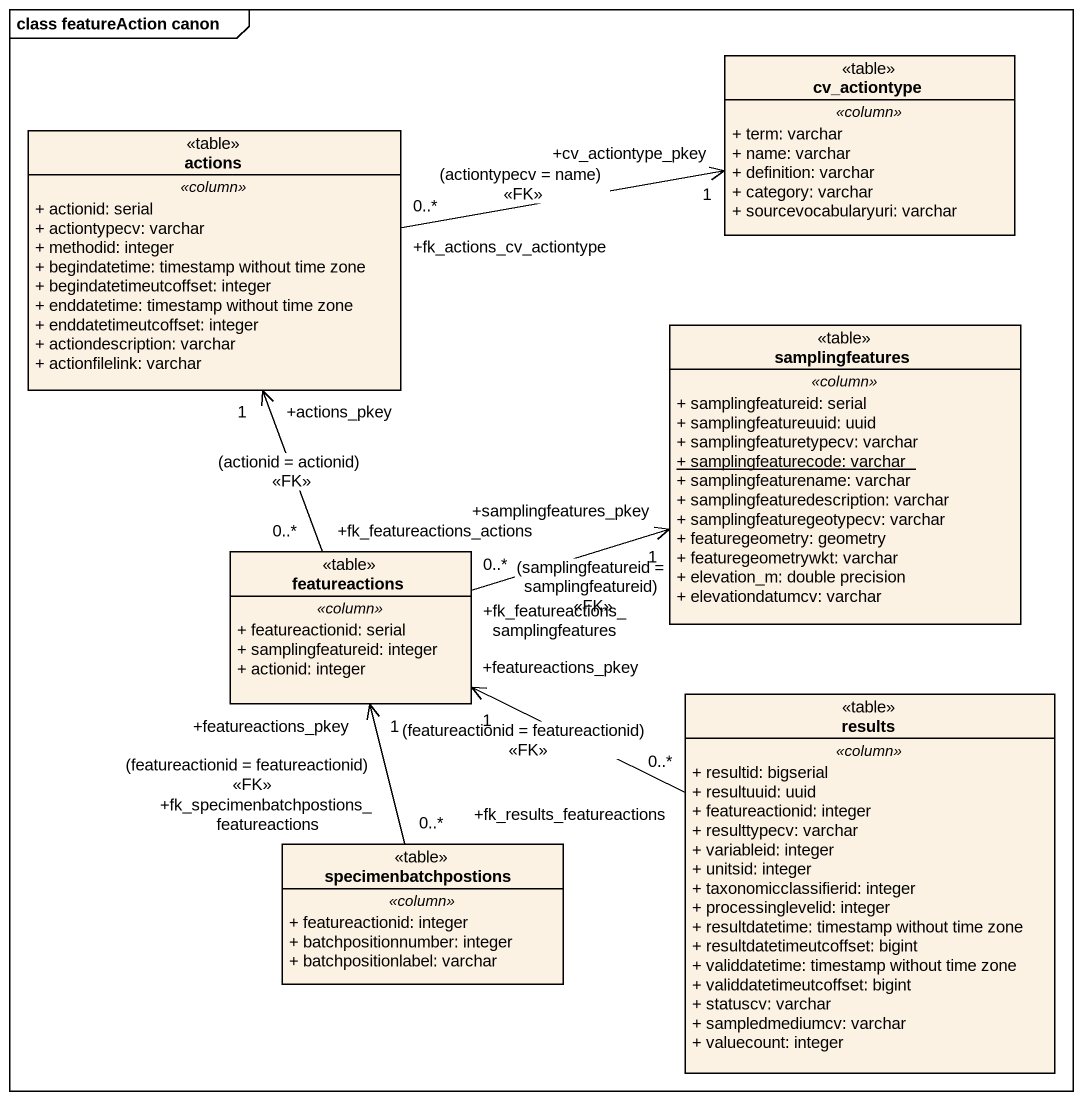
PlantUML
@startuml
mainframe class featureAction canon
hide circle
hide empty members
skinparam classAttributeIconSize 0
class cv_actiontype <<table>> {
  .. <<column>> ..
  + term: varchar
  + name: varchar
  + definition: varchar
  + category: varchar
  + sourcevocabularyuri: varchar
}
class actions <<table>> {
  .. <<column>> ..
  + actionid: serial
  + actiontypecv: varchar
  + methodid: integer
  + begindatetime: timestamp without time zone
  + begindatetimeutcoffset: integer
  + enddatetime: timestamp without time zone
  + enddatetimeutcoffset: integer
  + actiondescription: varchar
  + actionfilelink: varchar
}
class samplingfeatures <<table>> {
  .. <<column>> ..
  + samplingfeatureid: serial
  + samplingfeatureuuid: uuid
  + samplingfeaturetypecv: varchar
  {static} + samplingfeaturecode: varchar
  + samplingfeaturename: varchar
  + samplingfeaturedescription: varchar
  + samplingfeaturegeotypecv: varchar
  + featuregeometry: geometry
  + featuregeometrywkt: varchar
  + elevation_m: double precision
  + elevationdatumcv: varchar
}
class featureactions <<table>> {
  .. <<column>> ..
  + featureactionid: serial
  + samplingfeatureid: integer
  + actionid: integer
}
class results <<table>> {
  .. <<column>> ..
  + resultid: bigserial
  + resultuuid: uuid
  + featureactionid: integer
  + resulttypecv: varchar
  + variableid: integer
  + unitsid: integer
  + taxonomicclassifierid: integer
  + processinglevelid: integer
  + resultdatetime: timestamp without time zone
  + resultdatetimeutcoffset: bigint
  + validdatetime: timestamp without time zone
  + validdatetimeutcoffset: bigint
  + statuscv: varchar
  + sampledmediumcv: varchar
  + valuecount: integer
}
class specimenbatchpostions <<table>> {
  .. <<column>> ..
  + featureactionid: integer
  + batchpositionnumber: integer
  + batchpositionlabel: varchar
}
actions "+fk_actions_cv_actiontype\n0..*" -right-> "+cv_actiontype_pkey\n1" cv_actiontype : (actiontypecv = name)\n<<FK>>
featureactions "+fk_featureactions_actions\n0..*" -up-> "+actions_pkey\n1" actions : (actionid = actionid)\n<<FK>>
featureactions "+fk_featureactions_samplingfeatures\n0..*" -right-> "+samplingfeatures_pkey\n1" samplingfeatures : (samplingfeatureid = samplingfeatureid)\n<<FK>>
results "+fk_results_featureactions\n0..*" -left-> "+featureactions_pkey\n1" featureactions : (featureactionid = featureactionid)\n<<FK>>
specimenbatchpostions "+fk_specimenbatchpostions_featureactions\n0..*" -up-> "+featureactions_pkey\n1" featureactions : (featureactionid = featureactionid)\n<<FK>>
@enduml
